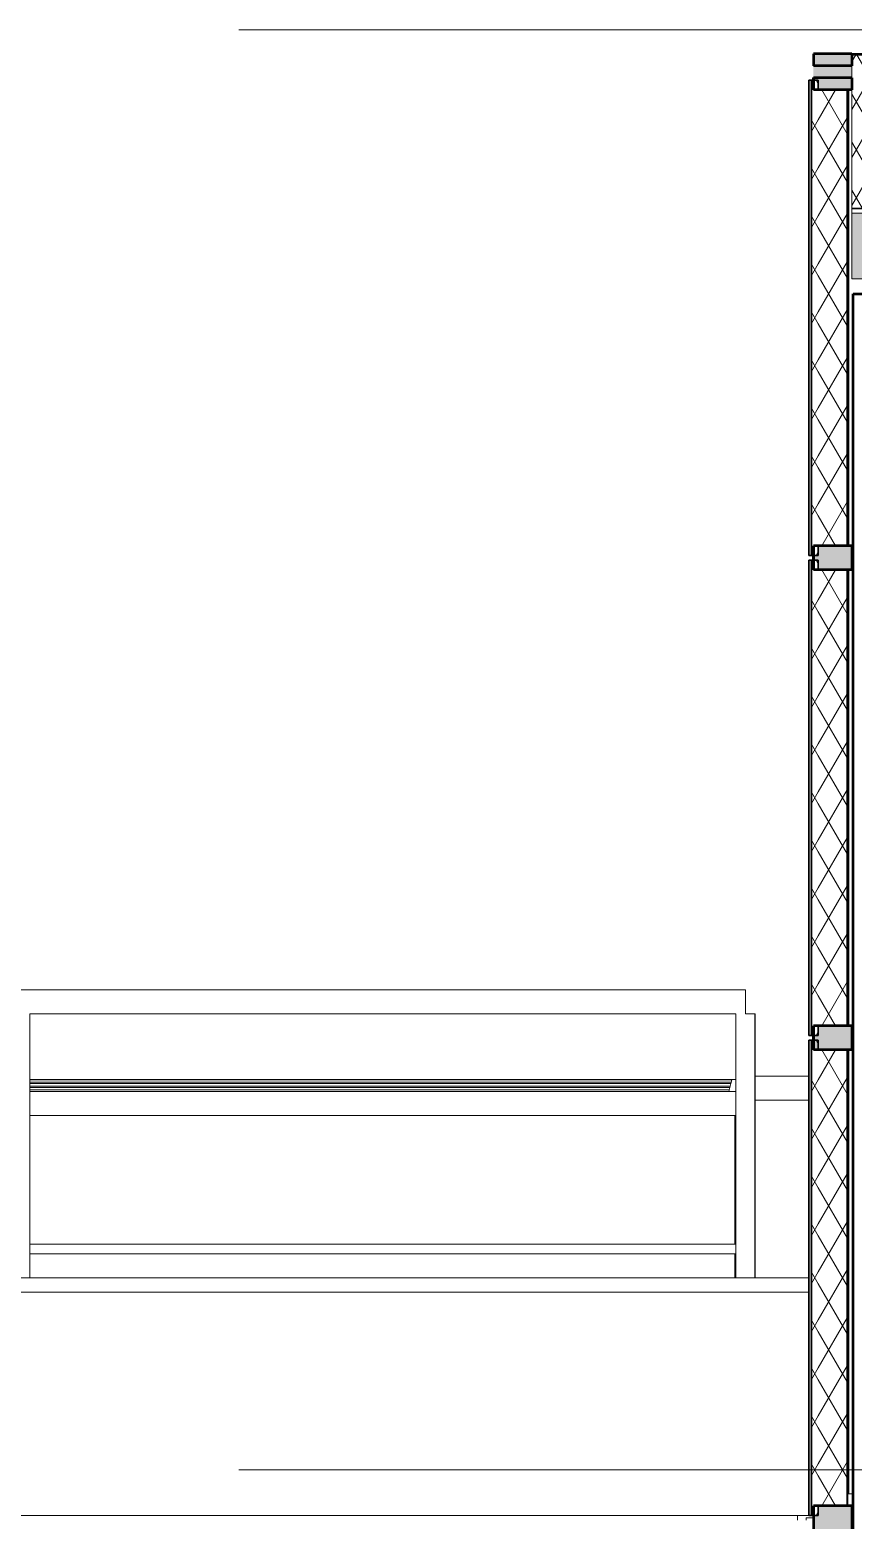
# Model space of a CAD drawing. Header units: millimetres. Extents: x -46169 to 174149, y -86316 to 18123.
# Drawn here: x 124747 to 126462, y -68363 to -65258 of the extents above; entities that cross this region are included whole.
import ezdxf

# ---------------------------------------------------------------- set-up
doc = ezdxf.new("R2010")
doc.units = ezdxf.units.MM
doc.header["$MEASUREMENT"] = 0
for name, pattern in [('Dashed', [2822.222233, 1411.111116, -1411.111116]), ('Hidden Line', [55, 45, -10]), ('Wipeout_Contour', [1000, 0, -1000])]:
    doc.linetypes.add(name, pattern=pattern)
for name, color, linetype in [('A04_A04_1_A-20-M_Roof', 7, 'Continuous'), ('A04_A04_1_A-35-M_FFE_Sanitary', 7, 'Continuous'), ('A04_A04_1_New_A-15-M_Column', 7, 'Continuous'), ('A04_A04_1_New_A-20-M_Roof', 7, 'Continuous'), ('A04_A04_1_New_A-25-M_Curtain_Wall', 7, 'Continuous'), ('A04_A04_1_New_A-25-M_Wall_Ext', 7, 'Continuous')]:
    doc.layers.add(name, color=color, linetype=linetype)
for name, color, linetype, lineweight, true_color in [('A04_A04_1_A-20-M_Roof_Pen_No__147', 7, 'Continuous', 0, 0x606060), ('A04_A04_1_A-20-M_Roof_Pen_No__149', 7, 'Continuous', 0, 0x2a2a2a), ('A04_A04_1_A-20-M_Roof_Pen_No__162', 7, 'Continuous', 0, 0xe47200), ('A04_A04_1_A-20-M_Roof_Pen_No__81', 7, 'Continuous', 20, 0x6a6a6a), ('A04_A04_1_A-35-M_FFE_Sanitary_Pen_No__105', 7, 'Continuous', 15, 0xa6a6a6), ('A04_A04_1_New_A-15-M_Column_Pen_No__28', 7, 'Continuous', 50, 0x2a2a2a), ('A04_A04_1_New_A-20-M_Roof_Pen_No__63', 7, 'Continuous', 20, 0x606060), ('A04_A04_1_New_A-25-M_Curtain_Wall_Pen_No__144', 7, 'Continuous', 0, 0xc8c8c8), ('A04_A04_1_New_A-25-M_Curtain_Wall_Pen_No__27', 7, 'Continuous', 50, 0x2a2a2a), ('A04_A04_1_New_A-25-M_Curtain_Wall_Pen_No__43', 7, 'Continuous', 30, 0x444444), ('A04_A04_1_New_A-25-M_Wall_Ext_Pen_No__64', 7, 'Continuous', 20, 0x606060)]:
    doc.layers.add(name, color=color, linetype=linetype, lineweight=lineweight, true_color=true_color)
for name, color, linetype, lineweight in [('A04_A04_1_A-20-M_Roof_Pen_No__193', 7, 'Continuous', 18), ('A04_A04_1_A-20-M_Roof_Pen_No__195', 7, 'Continuous', 35), ('A04_A04_1_A-20-M_Roof_Pen_No__4', 7, 'Continuous', 20), ('A04_A04_1_A-20-M_Roof_Pen_No__85', 8, 'Continuous', 20), ('A04_A04_1_New_A-25-M_Curtain_Wall_Pen_No__87', 8, 'Continuous', 20)]:
    doc.layers.add(name, color=color, linetype=linetype, lineweight=lineweight)
pattern_1 = [(60, (126439.63, -84457.917), (-43.30127, 25), []), (120, (126439.63, -84457.917), (43.30127, 25), [])]

# ---------------------------------------------------------------- blocks, each defined once
blk = doc.blocks.new('*X22', base_point=(139020.8, -92453.4))
at = {"layer": 'A04_A04_1_A-20-M_Roof_Pen_No__162', "linetype": 'Continuous'}
blk.add_hatch(color=256, dxfattribs=at).paths.add_polyline_path([(126459.2, -65309.9), (126590.6, -65309.9), (126590.6, -65307.9), (126459.2, -65307.9)])

msp = doc.modelspace()

# ---------------------------------------------------------------- linework, layer by layer
at = {"layer": 'A04_A04_1_A-35-M_FFE_Sanitary_Pen_No__105', "linetype": 'Dashed'}
msp.add_line((105427.1, -65257.9), (131120.2, -65257.9), dxfattribs=at)
at = {"layer": 'A04_A04_1_New_A-25-M_Curtain_Wall_Pen_No__27', "linetype": 'Continuous'}
msp.add_line((126379.2, -65307.9), (126379.2, -65332.9), dxfattribs=at)

# ---------------------------------------------------------------- wipeouts: each hides what was drawn before it
at = {"color": 254, "linetype": 'Wipeout_Contour', "lineweight": 0, "ltscale": 577624.909768}
msp.add_wipeout([(131120.2, -65307.9), (126459.2, -65307.9), (126459.2, -65309.9), (131120.2, -65309.9)], dxfattribs=at).dxf.layer = 'A04_A04_1_A-20-M_Roof'
at = {"color": 254, "linetype": 'Wipeout_Contour', "lineweight": 0, "ltscale": 1152049.714251006}
msp.add_wipeout([(126461.8, -72307.9), (126489.9, -72307.9), (126489.9, -68707.9), (126589.9, -68707.9), (126589.9, -68257.9), (126489.9, -68257.9), (126489.9, -65807.9), (126461.8, -65807.9)], dxfattribs=at).dxf.layer = 'A04_A04_1_New_A-15-M_Column'
at = {"color": 254, "linetype": 'Wipeout_Contour', "lineweight": 0, "ltscale": 560496.241386}
msp.add_wipeout([(118260.2, -68352.9), (118260.2, -68362.9), (126346, -68362.9), (126346, -68352.9)], dxfattribs=at).dxf.layer = 'A04_A04_1_New_A-25-M_Curtain_Wall'
at = {"color": 254, "linetype": 'Wipeout_Contour', "lineweight": 0, "ltscale": 569532.239158}
msp.add_wipeout([(124727.3, -67307.9), (126237.3, -67307.9), (126237.3, -67257.9), (124727.3, -67257.9)], dxfattribs=at).dxf.layer = 'A04_A04_1_New_A-25-M_Wall_Ext'

# ---------------------------------------------------------------- next in the draw order: linework, layer by layer
at = {"layer": 'A04_A04_1_New_A-25-M_Wall_Ext_Pen_No__64', "linetype": 'Continuous'}
for p, q in [((124727.3, -67257.9), (126237.3, -67257.9)), ((126237.3, -67257.9), (126237.5, -67257.9))]:
    msp.add_line(p, q, dxfattribs=at)

# ---------------------------------------------------------------- next in the draw order: block references
at = {"layer": 'A04_A04_1_A-35-M_FFE_Sanitary'}
msp.add_blockref('*X22', (139020.8, -92453.4), dxfattribs=at)

# ---------------------------------------------------------------- next in the draw order: wipeouts: each hides what was drawn before it
at = {"color": 254, "linetype": 'Wipeout_Contour', "lineweight": 0, "ltscale": 571252.398801}
msp.add_wipeout([(126459.2, -66382.9), (126461.4, -66382.9), (126461.4, -66332.9), (126459.2, -66332.9)], dxfattribs=at).dxf.layer = 'A04_A04_1_New_A-25-M_Curtain_Wall'
at = {"color": 254, "linetype": 'Wipeout_Contour', "lineweight": 0, "ltscale": 575013.494339}
msp.add_wipeout([(126459.2, -68382.9), (126461.5, -68382.9), (126461.5, -68332.9), (126459.2, -68332.9)], dxfattribs=at).dxf.layer = 'A04_A04_1_New_A-25-M_Curtain_Wall'
at = {"color": 254, "linetype": 'Wipeout_Contour', "lineweight": 0, "ltscale": 862006.272174}
msp.add_wipeout([(126379.2, -68352.9), (126346, -68352.9), (126346, -68362.9), (126363.8, -68362.9), (126363.8, -68357.9), (126379.2, -68357.9)], dxfattribs=at).dxf.layer = 'A04_A04_1_New_A-25-M_Curtain_Wall'
at = {"color": 254, "linetype": 'Wipeout_Contour', "lineweight": 0, "ltscale": 572759.965043}
msp.add_wipeout([(126217.3, -67307.9), (126217.3, -67857.9), (126257.3, -67857.9), (126257.3, -67307.9)], dxfattribs=at).dxf.layer = 'A04_A04_1_New_A-25-M_Wall_Ext'

# ---------------------------------------------------------------- next in the draw order: hatches: boundary and pattern name
at = {"layer": 'A04_A04_1_New_A-25-M_Curtain_Wall', "linetype": 'Continuous', "lineweight": 0, "true_color": 0x000000}
msp.add_hatch(color=178, dxfattribs=at).paths.add_polyline_path([(126375.2, -68352.9), (126375.2, -67362.9), (126369.2, -67362.9), (126369.2, -68352.9)])
at = {"layer": 'A04_A04_1_New_A-25-M_Curtain_Wall_Pen_No__144', "linetype": 'Continuous'}
for points in [[(126459.2, -66332.9), (126379.2, -66332.9), (126379.2, -66382.9), (126459.2, -66382.9)], [(126459.2, -68332.9), (126379.2, -68332.9), (126379.2, -68382.9), (126459.2, -68382.9)]]:
    msp.add_hatch(color=256, dxfattribs=at).paths.add_polyline_path(points)

# ---------------------------------------------------------------- next in the draw order: linework, layer by layer
at = {"layer": 'A04_A04_1_New_A-25-M_Wall_Ext_Pen_No__64', "linetype": 'Continuous'}
for p, q in [((126237.3, -67307.9), (126237.3, -67257.9)), ((126237.5, -67307.9), (126237.5, -67257.9)), ((124747.3, -67307.9), (126217.3, -67307.9))]:
    msp.add_line(p, q, dxfattribs=at)

# ---------------------------------------------------------------- next in the draw order: wipeouts: each hides what was drawn before it
at = {"color": 254, "linetype": 'Wipeout_Contour', "lineweight": 0, "ltscale": 577916.792313}
msp.add_wipeout([(131120.2, -65309.9), (126459.2, -65309.9), (126459.2, -65629.9), (131120.2, -65629.9)], dxfattribs=at).dxf.layer = 'A04_A04_1_A-20-M_Roof'
at = {"color": 254, "linetype": 'Wipeout_Contour', "lineweight": 0, "ltscale": 426732.648108}
msp.add_wipeout([(124747.5, -67445.1), (126217.3, -67445.1), (124747.5, -67444.9)], dxfattribs=at).dxf.layer = 'A04_A04_1_New_A-20-M_Roof'
at = {"color": 254, "linetype": 'Wipeout_Contour', "lineweight": 0, "ltscale": 429493.415991}
msp.add_wipeout([(126257.3, -67307.9), (126257.3, -67857.9), (126257.5, -67307.9)], dxfattribs=at).dxf.layer = 'A04_A04_1_New_A-25-M_Wall_Ext'
at = {"color": 254, "linetype": 'Wipeout_Contour', "lineweight": 0, "ltscale": 570490.998361}
msp.add_wipeout([(124747.5, -67787.9), (124747.5, -67789.3), (126217.3, -67789.3), (126217.3, -67787.9)], dxfattribs=at).dxf.layer = 'A04_A04_1_New_A-25-M_Wall_Ext'

# ---------------------------------------------------------------- next in the draw order: hatches: boundary and pattern name
at = {"layer": 'A04_A04_1_A-20-M_Roof_Pen_No__85', "linetype": 'Continuous'}
h = msp.add_hatch(dxfattribs=at)
h.set_pattern_fill('Batt_Insulation_0001', color=256, style=0, pattern_type=2)
h.set_pattern_definition(pattern_1)
h.paths.add_polyline_path([(131120.2, -65309.9), (126459.2, -65309.9), (126459.2, -65629.9), (131120.2, -65629.9)])
at = {"layer": 'A04_A04_1_New_A-25-M_Curtain_Wall_Pen_No__144', "linetype": 'Continuous'}
msp.add_hatch(color=256, dxfattribs=at).paths.add_polyline_path([(126459.2, -65332.9), (126379.2, -65332.9), (126379.2, -65382.9), (126459.2, -65382.9)])

# ---------------------------------------------------------------- next in the draw order: linework, layer by layer
at = {"layer": 'A04_A04_1_A-20-M_Roof_Pen_No__193', "linetype": 'Continuous'}
msp.add_line((126459.2, -65332.9), (126459.2, -65357.9), dxfattribs=at)
at = {"layer": 'A04_A04_1_A-20-M_Roof_Pen_No__195', "linetype": 'Hidden Line'}
for p, q in [((131120.2, -65307.9), (126459.2, -65307.9)), ((131120.2, -65309.9), (126459.2, -65309.9))]:
    msp.add_line(p, q, dxfattribs=at)
at = {"layer": 'A04_A04_1_New_A-25-M_Curtain_Wall_Pen_No__27', "linetype": 'Continuous'}
for p, q in [((126459.2, -65307.9), (126379.2, -65307.9)), ((126459.2, -65332.9), (126379.2, -65332.9))]:
    msp.add_line(p, q, dxfattribs=at)
at = {"layer": 'A04_A04_1_New_A-25-M_Curtain_Wall_Pen_No__27', "linetype": 'Continuous', "flags": 128}
msp.add_lwpolyline([(126459.2, -65307.9), (126459.2, -65309.9), (126459.2, -65332.9)], dxfattribs=at)
at = {"layer": 'A04_A04_1_New_A-25-M_Wall_Ext_Pen_No__64', "linetype": 'Continuous'}
for p, q in [((126237.3, -67307.9), (126257.3, -67307.9)), ((126257.3, -67307.9), (126257.5, -67307.9))]:
    msp.add_line(p, q, dxfattribs=at)

# ---------------------------------------------------------------- next in the draw order: wipeouts: each hides what was drawn before it
at = {"color": 254, "linetype": 'Wipeout_Contour', "lineweight": 0, "ltscale": 573792.308984}
msp.add_wipeout([(126389.2, -68352.9), (126389.2, -67362.9), (126375.2, -67362.9), (126375.2, -68352.9)], dxfattribs=at).dxf.layer = 'A04_A04_1_New_A-25-M_Curtain_Wall'
at = {"color": 254, "linetype": 'Wipeout_Contour', "lineweight": 0, "ltscale": 717753.096667}
msp.add_wipeout([(126449.2, -67382.9), (126449.2, -68332.9), (126451.2, -68332.9), (126451.2, -68307.9), (126451.2, -67382.9)], dxfattribs=at).dxf.layer = 'A04_A04_1_New_A-25-M_Curtain_Wall'
at = {"color": 254, "linetype": 'Wipeout_Contour', "lineweight": 0, "ltscale": 570495.751602}
msp.add_wipeout([(124747.5, -67789.3), (124747.5, -67792.9), (126217.3, -67792.9), (126217.3, -67789.3)], dxfattribs=at).dxf.layer = 'A04_A04_1_New_A-25-M_Wall_Ext'

# ---------------------------------------------------------------- next in the draw order: hatches: boundary and pattern name
at = {"layer": 'A04_A04_1_New_A-25-M_Curtain_Wall', "linetype": 'Continuous', "lineweight": 0, "true_color": 0x000000}
msp.add_hatch(color=178, dxfattribs=at).paths.add_polyline_path([(126375.2, -67352.9), (126375.2, -66362.9), (126369.2, -66362.9), (126369.2, -67352.9)])
h = msp.add_hatch(dxfattribs=at)
h.set_pattern_fill('Batt_Insulation_0001', color=178, style=0, pattern_type=2)
h.set_pattern_definition(pattern_1)
h.paths.add_polyline_path([(126389.2, -68352.9), (126389.2, -67362.9), (126375.2, -67362.9), (126375.2, -68352.9)])

# ---------------------------------------------------------------- next in the draw order: wipeouts: each hides what was drawn before it
at = {"color": 254, "linetype": 'Wipeout_Contour', "lineweight": 0, "ltscale": 578215.946702}
msp.add_wipeout([(131120.2, -65629.9), (126459.2, -65629.9), (126459.2, -65639.9), (131120.2, -65639.9)], dxfattribs=at).dxf.layer = 'A04_A04_1_A-20-M_Roof'
at = {"color": 254, "linetype": 'Wipeout_Contour', "lineweight": 0, "ltscale": 570503.984668}
msp.add_wipeout([(126217.3, -67792.9), (124747.5, -67792.9), (124747.5, -67797.9), (126217.3, -67797.9)], dxfattribs=at).dxf.layer = 'A04_A04_1_New_A-25-M_Wall_Ext'

# ---------------------------------------------------------------- next in the draw order: hatches: boundary and pattern name
at = {"layer": 'A04_A04_1_A-20-M_Roof_Pen_No__81', "linetype": 'Continuous', "lineweight": 0, "true_color": 0x353535}
msp.add_hatch(color=250, dxfattribs=at).paths.add_polyline_path([(131120.2, -65639.9), (126459.2, -65639.9), (126459.2, -65776.9), (131120.2, -65776.9)])
at = {"layer": 'A04_A04_1_A-20-M_Roof_Pen_No__85', "linetype": 'Continuous'}
h = msp.add_hatch(dxfattribs=at)
h.set_pattern_fill('Batt_Insulation_0001', color=256, style=0, pattern_type=2)
h.set_pattern_definition(pattern_1)
h.paths.add_polyline_path([(131120.2, -65629.9), (126459.2, -65629.9), (126459.2, -65639.9), (131120.2, -65639.9)])

# ---------------------------------------------------------------- next in the draw order: wipeouts: each hides what was drawn before it
at = {"color": 254, "linetype": 'Wipeout_Contour', "lineweight": 0, "ltscale": 573922.499697}
msp.add_wipeout([(126389.2, -68332.9), (126449.2, -68332.9), (126449.2, -67382.9), (126389.2, -67382.9)], dxfattribs=at).dxf.layer = 'A04_A04_1_New_A-25-M_Curtain_Wall'
at = {"color": 254, "linetype": 'Wipeout_Contour', "lineweight": 0, "ltscale": 832066.057935}
msp.add_wipeout([(118180.2, -67857.9), (118180.2, -67907.9), (118185.2, -67907.9), (118185.2, -67887.9), (126369.2, -67887.9), (126369.2, -67857.9)], dxfattribs=at).dxf.layer = 'A04_A04_1_New_A-25-M_Curtain_Wall'
at = {"color": 254, "linetype": 'Wipeout_Contour', "lineweight": 0, "ltscale": 574705.501025}
msp.add_wipeout([(126379.2, -68357.9), (126363.8, -68357.9), (126363.8, -68362.9), (126379.2, -68362.9)], dxfattribs=at).dxf.layer = 'A04_A04_1_New_A-25-M_Curtain_Wall'
at = {"color": 254, "linetype": 'Wipeout_Contour', "lineweight": 0, "ltscale": 570513.491876}
msp.add_wipeout([(124747.5, -67802.9), (126217.3, -67802.9), (126217.3, -67797.9), (124747.5, -67797.9)], dxfattribs=at).dxf.layer = 'A04_A04_1_New_A-25-M_Wall_Ext'

# ---------------------------------------------------------------- next in the draw order: hatches: boundary and pattern name
at = {"layer": 'A04_A04_1_New_A-25-M_Curtain_Wall', "linetype": 'Continuous', "lineweight": 0, "true_color": 0x000000}
h = msp.add_hatch(dxfattribs=at)
h.set_pattern_fill('Batt_Insulation_0001', color=178, style=0, pattern_type=2)
h.set_pattern_definition(pattern_1)
h.paths.add_polyline_path([(126389.2, -68332.9), (126449.2, -68332.9), (126449.2, -67382.9), (126389.2, -67382.9)])

# ---------------------------------------------------------------- next in the draw order: linework, layer by layer
at = {"layer": 'A04_A04_1_New_A-25-M_Curtain_Wall_Pen_No__27', "linetype": 'Continuous'}
msp.add_line((126389.2, -67382.9), (126379.2, -67382.9), dxfattribs=at)
at = {"layer": 'A04_A04_1_New_A-25-M_Curtain_Wall_Pen_No__43', "linetype": 'Continuous'}
msp.add_line((126389.2, -68332.9), (126389.2, -68352.9), dxfattribs=at)

# ---------------------------------------------------------------- next in the draw order: wipeouts: each hides what was drawn before it
at = {"color": 254, "linetype": 'Wipeout_Contour', "lineweight": 0, "ltscale": 573197.362785}
msp.add_wipeout([(126369.2, -67487.8), (126257.5, -67487.8), (126257.5, -67857.9), (126369.2, -67857.9)], dxfattribs=at).dxf.layer = 'A04_A04_1_New_A-20-M_Roof'
at = {"color": 254, "linetype": 'Wipeout_Contour', "lineweight": 0, "ltscale": 570292.8595}
msp.add_wipeout([(126451.4, -65382.9), (126449.2, -65382.9), (126449.2, -66332.9), (126451.4, -66332.9)], dxfattribs=at).dxf.layer = 'A04_A04_1_New_A-25-M_Curtain_Wall'
at = {"color": 254, "linetype": 'Wipeout_Contour', "lineweight": 0, "ltscale": 559944.480364}
msp.add_wipeout([(118185.2, -67887.9), (118185.2, -68352.9), (126369.2, -68352.9), (126369.2, -67887.9)], dxfattribs=at).dxf.layer = 'A04_A04_1_New_A-25-M_Curtain_Wall'
at = {"color": 254, "linetype": 'Wipeout_Contour', "lineweight": 0, "ltscale": 570521.725771}
msp.add_wipeout([(124747.5, -67806.6), (126217.3, -67806.6), (126217.3, -67802.9), (124747.5, -67802.9)], dxfattribs=at).dxf.layer = 'A04_A04_1_New_A-25-M_Wall_Ext'

# ---------------------------------------------------------------- next in the draw order: linework, layer by layer
at = {"layer": 'A04_A04_1_New_A-25-M_Curtain_Wall_Pen_No__27', "linetype": 'Continuous'}
for p, q in [((126379.2, -68332.9), (126379.2, -68382.9)), ((126389.2, -68332.9), (126379.2, -68332.9))]:
    msp.add_line(p, q, dxfattribs=at)
at = {"layer": 'A04_A04_1_New_A-25-M_Curtain_Wall_Pen_No__43', "linetype": 'Continuous', "flags": 128}
msp.add_lwpolyline([(126389.2, -68352.9), (126375.2, -68352.9), (126369.2, -68352.9)], dxfattribs=at)
at = {"layer": 'A04_A04_1_New_A-25-M_Curtain_Wall_Pen_No__87', "linetype": 'Continuous'}
for p, q in [((126369.2, -67887.9), (118185.2, -67887.9)), ((118185.2, -68352.9), (126369.2, -68352.9)), ((126346, -68352.9), (126346, -68362.9)), ((126363.8, -68357.9), (126379.2, -68357.9)), ((126363.8, -68362.9), (126363.8, -68357.9))]:
    msp.add_line(p, q, dxfattribs=at)

# ---------------------------------------------------------------- next in the draw order: wipeouts: each hides what was drawn before it
at = {"color": 254, "linetype": 'Wipeout_Contour', "lineweight": 0, "ltscale": 572823.905601}
msp.add_wipeout([(126257.5, -67487.6), (126369.2, -67487.6), (126369.2, -67462.6), (126257.5, -67462.6)], dxfattribs=at).dxf.layer = 'A04_A04_1_New_A-20-M_Roof'
at = {"color": 254, "linetype": 'Wipeout_Contour', "lineweight": 0, "ltscale": 570231.496476}
msp.add_wipeout([(124747.5, -67787.9), (126215.2, -67787.9), (126215.2, -67519.8), (124747.5, -67519.8)], dxfattribs=at).dxf.layer = 'A04_A04_1_New_A-20-M_Roof'
at = {"color": 254, "linetype": 'Wipeout_Contour', "lineweight": 0, "ltscale": 573121.938536}
msp.add_wipeout([(126461.4, -67332.9), (126459.2, -67332.9), (126459.2, -67382.9), (126461.4, -67382.9)], dxfattribs=at).dxf.layer = 'A04_A04_1_New_A-25-M_Curtain_Wall'
at = {"color": 254, "linetype": 'Wipeout_Contour', "lineweight": 0, "ltscale": 570526.479755}
msp.add_wipeout([(124747.5, -67807.9), (126217.3, -67807.9), (126217.3, -67806.6), (124747.5, -67806.6)], dxfattribs=at).dxf.layer = 'A04_A04_1_New_A-25-M_Wall_Ext'

# ---------------------------------------------------------------- next in the draw order: hatches: boundary and pattern name
at = {"layer": 'A04_A04_1_New_A-25-M_Curtain_Wall_Pen_No__144', "linetype": 'Continuous'}
msp.add_hatch(color=256, dxfattribs=at).paths.add_polyline_path([(126459.2, -67332.9), (126379.2, -67332.9), (126379.2, -67382.9), (126459.2, -67382.9)])

# ---------------------------------------------------------------- next in the draw order: wipeouts: each hides what was drawn before it
at = {"color": 254, "linetype": 'Wipeout_Contour', "lineweight": 0, "ltscale": 572776.798591}
msp.add_wipeout([(126257.5, -67462.6), (126369.2, -67462.6), (126369.2, -67437.6), (126257.5, -67437.6)], dxfattribs=at).dxf.layer = 'A04_A04_1_New_A-20-M_Roof'
at = {"color": 254, "linetype": 'Wipeout_Contour', "lineweight": 0, "ltscale": 429587.142373}
msp.add_wipeout([(126257.5, -67487.8), (126369.2, -67487.8), (126257.5, -67487.6)], dxfattribs=at).dxf.layer = 'A04_A04_1_New_A-20-M_Roof'
at = {"color": 254, "linetype": 'Wipeout_Contour', "lineweight": 0, "ltscale": 572819.064113}
msp.add_wipeout([(126217.3, -67519.8), (126215.2, -67519.8), (126215.2, -67787.9), (126217.3, -67787.9)], dxfattribs=at).dxf.layer = 'A04_A04_1_New_A-20-M_Roof'
at = {"color": 254, "linetype": 'Wipeout_Contour', "lineweight": 0, "ltscale": 570571.611456}
msp.add_wipeout([(126215.2, -67807.9), (124747.5, -67807.9), (124747.5, -67857.9), (126215.2, -67857.9)], dxfattribs=at).dxf.layer = 'A04_A04_1_New_A-20-M_Roof'

# ---------------------------------------------------------------- next in the draw order: linework, layer by layer
at = {"layer": 'A04_A04_1_New_A-20-M_Roof_Pen_No__63', "linetype": 'Continuous'}
for p, q in [((126257.5, -67437.6), (126369.2, -67437.6)), ((126257.5, -67487.6), (126369.2, -67487.6)), ((126257.5, -67487.8), (126369.2, -67487.8))]:
    msp.add_line(p, q, dxfattribs=at)
at = {"layer": 'A04_A04_1_New_A-25-M_Wall_Ext_Pen_No__64', "linetype": 'Continuous'}
for p, q in [((126257.3, -67857.9), (126257.3, -67307.9)), ((126257.5, -67857.9), (126257.5, -67307.9)), ((124747.5, -67787.9), (126217.3, -67787.9))]:
    msp.add_line(p, q, dxfattribs=at)

# ---------------------------------------------------------------- next in the draw order: wipeouts: each hides what was drawn before it
at = {"color": 254, "linetype": 'Wipeout_Contour', "lineweight": 0, "ltscale": 569957.005594}
msp.add_wipeout([(126217.3, -67494.8), (124747.5, -67494.8), (124747.5, -67519.8), (126217.3, -67519.8)], dxfattribs=at).dxf.layer = 'A04_A04_1_New_A-20-M_Roof'
at = {"color": 254, "linetype": 'Wipeout_Contour', "lineweight": 0, "ltscale": 573157.640216}
msp.add_wipeout([(126217.3, -67807.9), (126215.2, -67807.9), (126215.2, -67857.9), (126217.3, -67857.9)], dxfattribs=at).dxf.layer = 'A04_A04_1_New_A-20-M_Roof'
at = {"color": 254, "linetype": 'Wipeout_Contour', "lineweight": 0, "ltscale": 571910.990038}
msp.add_wipeout([(126389.2, -67352.9), (126389.2, -66362.9), (126375.2, -66362.9), (126375.2, -67352.9)], dxfattribs=at).dxf.layer = 'A04_A04_1_New_A-25-M_Curtain_Wall'
at = {"color": 254, "linetype": 'Wipeout_Contour', "lineweight": 0, "ltscale": 572151.536351}
msp.add_wipeout([(126449.2, -67332.9), (126451.4, -67332.9), (126451.4, -66382.9), (126449.2, -66382.9)], dxfattribs=at).dxf.layer = 'A04_A04_1_New_A-25-M_Curtain_Wall'
at = {"color": 254, "linetype": 'Wipeout_Contour', "lineweight": 0, "ltscale": 574012.776883}
msp.add_wipeout([(126451.2, -68307.9), (126451.9, -68307.9), (126451.9, -67382.9), (126451.2, -67382.9)], dxfattribs=at).dxf.layer = 'A04_A04_1_New_A-25-M_Curtain_Wall'

# ---------------------------------------------------------------- next in the draw order: hatches: boundary and pattern name
at = {"layer": 'A04_A04_1_New_A-25-M_Curtain_Wall', "linetype": 'Continuous', "lineweight": 0, "true_color": 0x000000}
msp.add_hatch(color=178, dxfattribs=at).paths.add_polyline_path([(126375.2, -66352.9), (126375.2, -65362.9), (126369.2, -65362.9), (126369.2, -66352.9)])
h = msp.add_hatch(dxfattribs=at)
h.set_pattern_fill('Batt_Insulation_0001', color=178, style=0, pattern_type=2)
h.set_pattern_definition(pattern_1)
h.paths.add_polyline_path([(126389.2, -67352.9), (126389.2, -66362.9), (126375.2, -66362.9), (126375.2, -67352.9)])

# ---------------------------------------------------------------- next in the draw order: linework, layer by layer
at = {"layer": 'A04_A04_1_New_A-20-M_Roof_Pen_No__63', "linetype": 'Continuous'}
for p, q in [((124747.5, -67519.8), (126217.3, -67519.8)), ((126215.2, -67787.9), (126215.2, -67519.8)), ((126215.2, -67857.9), (126215.2, -67807.9))]:
    msp.add_line(p, q, dxfattribs=at)
at = {"layer": 'A04_A04_1_New_A-25-M_Curtain_Wall_Pen_No__87', "linetype": 'Continuous'}
msp.add_line((126369.2, -67857.9), (118180.2, -67857.9), dxfattribs=at)
at = {"layer": 'A04_A04_1_New_A-25-M_Wall_Ext_Pen_No__64', "linetype": 'Continuous'}
msp.add_line((124747.5, -67807.9), (126217.3, -67807.9), dxfattribs=at)

# ---------------------------------------------------------------- next in the draw order: wipeouts: each hides what was drawn before it
at = {"color": 254, "linetype": 'Wipeout_Contour', "lineweight": 0, "ltscale": 569909.638121}
msp.add_wipeout([(124747.5, -67494.8), (126217.3, -67494.8), (126217.3, -67469.8), (124747.5, -67469.8)], dxfattribs=at).dxf.layer = 'A04_A04_1_New_A-20-M_Roof'
at = {"color": 254, "linetype": 'Wipeout_Contour', "lineweight": 0, "ltscale": 574957.885561}
msp.add_wipeout([(126461.2, -68307.9), (126461.2, -68332.9), (126461.5, -68357.9), (126461.8, -68307.9)], dxfattribs=at).dxf.layer = 'A04_A04_1_New_A-25-M_Curtain_Wall'

# ---------------------------------------------------------------- next in the draw order: wipeouts: each hides what was drawn before it
at = {"color": 254, "linetype": 'Wipeout_Contour', "lineweight": 0, "ltscale": 712999.235359}
msp.add_wipeout([(124747.5, -67469.8), (126217.3, -67469.8), (126217.3, -67461.8), (126215.2, -67469.6), (124747.5, -67469.6)], dxfattribs=at).dxf.layer = 'A04_A04_1_New_A-20-M_Roof'
at = {"color": 254, "linetype": 'Wipeout_Contour', "lineweight": 0, "ltscale": 431266.755915}
msp.add_wipeout([(126461.5, -68357.9), (126461.5, -68364.6), (126461.8, -68357.9)], dxfattribs=at).dxf.layer = 'A04_A04_1_New_A-20-M_Roof'
at = {"color": 254, "linetype": 'Wipeout_Contour', "lineweight": 0, "ltscale": 570051.530272}
msp.add_wipeout([(126389.2, -66352.9), (126389.2, -65362.9), (126375.2, -65362.9), (126375.2, -66352.9)], dxfattribs=at).dxf.layer = 'A04_A04_1_New_A-25-M_Curtain_Wall'
at = {"color": 254, "linetype": 'Wipeout_Contour', "lineweight": 0, "ltscale": 572041.607466}
msp.add_wipeout([(126389.2, -67332.9), (126449.2, -67332.9), (126449.2, -66382.9), (126389.2, -66382.9)], dxfattribs=at).dxf.layer = 'A04_A04_1_New_A-25-M_Curtain_Wall'
at = {"color": 254, "linetype": 'Wipeout_Contour', "lineweight": 0, "ltscale": 572836.899306}
msp.add_wipeout([(126377.2, -67357.9), (126377.2, -67362.9), (126379.2, -67362.9), (126379.2, -67357.9)], dxfattribs=at).dxf.layer = 'A04_A04_1_New_A-25-M_Curtain_Wall'
at = {"color": 254, "linetype": 'Wipeout_Contour', "lineweight": 0, "ltscale": 718668.813048}
msp.add_wipeout([(126451.2, -68332.9), (126460.3, -68332.9), (126461.2, -68332.9), (126461.2, -68307.9), (126451.2, -68307.9)], dxfattribs=at).dxf.layer = 'A04_A04_1_New_A-25-M_Curtain_Wall'

# ---------------------------------------------------------------- next in the draw order: hatches: boundary and pattern name
at = {"layer": 'A04_A04_1_New_A-25-M_Curtain_Wall', "linetype": 'Continuous', "lineweight": 0, "true_color": 0x000000}
h = msp.add_hatch(dxfattribs=at)
h.set_pattern_fill('Batt_Insulation_0001', color=178, style=0, pattern_type=2)
h.set_pattern_definition(pattern_1)
h.paths.add_polyline_path([(126389.2, -66352.9), (126389.2, -65362.9), (126375.2, -65362.9), (126375.2, -66352.9)])
h = msp.add_hatch(dxfattribs=at)
h.set_pattern_fill('Batt_Insulation_0001', color=178, style=0, pattern_type=2)
h.set_pattern_definition(pattern_1)
h.paths.add_polyline_path([(126389.2, -67332.9), (126449.2, -67332.9), (126449.2, -66382.9), (126389.2, -66382.9)])

# ---------------------------------------------------------------- next in the draw order: linework, layer by layer
at = {"layer": 'A04_A04_1_New_A-25-M_Curtain_Wall_Pen_No__27', "linetype": 'Continuous'}
for p, q in [((126389.2, -66382.9), (126379.2, -66382.9)), ((126389.2, -67332.9), (126379.2, -67332.9)), ((126449.2, -68332.9), (126389.2, -68332.9)), ((126459.2, -68332.9), (126449.2, -68332.9)), ((126459.2, -68332.9), (126459.2, -68382.9))]:
    msp.add_line(p, q, dxfattribs=at)
at = {"layer": 'A04_A04_1_New_A-25-M_Curtain_Wall_Pen_No__87', "linetype": 'Continuous'}
for p, q in [((126461.5, -68332.9), (126459.2, -68332.9)), ((126461.5, -68382.9), (126461.5, -68332.9)), ((126461.8, -68357.9), (126461.2, -68357.9))]:
    msp.add_line(p, q, dxfattribs=at)

# ---------------------------------------------------------------- next in the draw order: wipeouts: each hides what was drawn before it
at = {"color": 254, "linetype": 'Wipeout_Contour', "lineweight": 0, "ltscale": 569852.07413}
msp.add_wipeout([(126204.9, -67461.6), (124747.5, -67461.6), (124747.5, -67466.6), (126203.5, -67466.6)], dxfattribs=at).dxf.layer = 'A04_A04_1_New_A-20-M_Roof'
at = {"color": 254, "linetype": 'Wipeout_Contour', "lineweight": 0, "ltscale": 572827.492331}
msp.add_wipeout([(126377.2, -67352.9), (126377.2, -67357.9), (126379.2, -67357.9), (126379.2, -67352.9)], dxfattribs=at).dxf.layer = 'A04_A04_1_New_A-25-M_Curtain_Wall'
at = {"color": 254, "linetype": 'Wipeout_Contour', "lineweight": 0, "ltscale": 574014.982743}
msp.add_wipeout([(126451.9, -68307.9), (126452.5, -68307.9), (126452.5, -67382.9), (126451.9, -67382.9)], dxfattribs=at).dxf.layer = 'A04_A04_1_New_A-25-M_Curtain_Wall'

# ---------------------------------------------------------------- next in the draw order: linework, layer by layer
at = {"layer": 'A04_A04_1_New_A-25-M_Curtain_Wall_Pen_No__27', "linetype": 'Continuous'}
msp.add_line((126379.2, -67332.9), (126379.2, -67382.9), dxfattribs=at)
at = {"layer": 'A04_A04_1_New_A-25-M_Curtain_Wall_Pen_No__43', "linetype": 'Continuous'}
for p, q in [((126389.2, -67332.9), (126389.2, -67352.9)), ((126369.2, -67362.9), (126369.2, -68352.9)), ((126375.2, -67362.9), (126375.2, -68352.9)), ((126389.2, -67362.9), (126389.2, -67382.9))]:
    msp.add_line(p, q, dxfattribs=at)
at = {"layer": 'A04_A04_1_New_A-25-M_Curtain_Wall_Pen_No__43', "linetype": 'Continuous', "flags": 128}
for points in [[(126389.2, -67352.9), (126375.2, -67352.9), (126369.2, -67352.9)], [(126389.2, -67362.9), (126375.2, -67362.9), (126369.2, -67362.9)]]:
    msp.add_lwpolyline(points, dxfattribs=at)
at = {"layer": 'A04_A04_1_New_A-25-M_Curtain_Wall_Pen_No__87', "linetype": 'Continuous'}
for p, q in [((126377.2, -67357.9), (126377.2, -67352.9)), ((126377.2, -67362.9), (126377.2, -67357.9)), ((126377.2, -67357.9), (126379.2, -67357.9))]:
    msp.add_line(p, q, dxfattribs=at)

# ---------------------------------------------------------------- next in the draw order: wipeouts: each hides what was drawn before it
at = {"color": 254, "linetype": 'Wipeout_Contour', "lineweight": 0, "ltscale": 999199.228252}
msp.add_wipeout([(126217.3, -67461.4), (124747.5, -67461.4), (126204.9, -67461.6), (126202.8, -67469.5), (124747.5, -67469.5), (126215.2, -67469.6), (126217.3, -67461.8)], dxfattribs=at).dxf.layer = 'A04_A04_1_New_A-20-M_Roof'
at = {"color": 254, "linetype": 'Wipeout_Contour', "lineweight": 0, "ltscale": 569117.779141}
msp.add_wipeout([(126379.2, -65357.9), (126377.2, -65357.9), (126377.2, -65362.9), (126379.2, -65362.9)], dxfattribs=at).dxf.layer = 'A04_A04_1_New_A-25-M_Curtain_Wall'
at = {"color": 254, "linetype": 'Wipeout_Contour', "lineweight": 0, "ltscale": 570182.572209}
msp.add_wipeout([(126389.2, -66332.9), (126449.2, -66332.9), (126449.2, -65382.9), (126389.2, -65382.9)], dxfattribs=at).dxf.layer = 'A04_A04_1_New_A-25-M_Curtain_Wall'
at = {"color": 254, "linetype": 'Wipeout_Contour', "lineweight": 0, "ltscale": 570966.356171}
msp.add_wipeout([(126379.2, -66357.9), (126377.2, -66357.9), (126377.2, -66362.9), (126379.2, -66362.9)], dxfattribs=at).dxf.layer = 'A04_A04_1_New_A-25-M_Curtain_Wall'
at = {"color": 254, "linetype": 'Wipeout_Contour', "lineweight": 0, "ltscale": 572156.329352}
msp.add_wipeout([(126451.4, -67332.9), (126451.9, -67332.9), (126451.9, -66382.9), (126451.4, -66382.9)], dxfattribs=at).dxf.layer = 'A04_A04_1_New_A-25-M_Curtain_Wall'
at = {"color": 254, "linetype": 'Wipeout_Contour', "lineweight": 0, "ltscale": 574032.305234}
msp.add_wipeout([(126452.5, -68307.9), (126461.8, -68307.9), (126461.8, -67382.9), (126452.5, -67382.9)], dxfattribs=at).dxf.layer = 'A04_A04_1_New_A-25-M_Curtain_Wall'

# ---------------------------------------------------------------- next in the draw order: hatches: boundary and pattern name
at = {"layer": 'A04_A04_1_New_A-25-M_Curtain_Wall', "linetype": 'Continuous', "lineweight": 0, "true_color": 0x000000}
h = msp.add_hatch(dxfattribs=at)
h.set_pattern_fill('Batt_Insulation_0001', color=178, style=0, pattern_type=2)
h.set_pattern_definition(pattern_1)
h.paths.add_polyline_path([(126389.2, -66332.9), (126449.2, -66332.9), (126449.2, -65382.9), (126389.2, -65382.9)])
at = {"layer": 'A04_A04_1_New_A-25-M_Curtain_Wall_Pen_No__144', "linetype": 'Continuous'}
msp.add_hatch(color=256, dxfattribs=at).paths.add_polyline_path([(126459.2, -65357.9), (126459.2, -65307.9), (126379.2, -65307.9), (126379.2, -65357.9)])

# ---------------------------------------------------------------- next in the draw order: linework, layer by layer
at = {"layer": 'A04_A04_1_A-35-M_FFE_Sanitary_Pen_No__105', "linetype": 'Dashed'}
msp.add_line((105427.1, -68257.9), (131120.2, -68257.9), dxfattribs=at)
at = {"layer": 'A04_A04_1_New_A-25-M_Curtain_Wall_Pen_No__27', "linetype": 'Continuous'}
for p, q in [((126379.2, -65357.9), (126379.2, -65382.9)), ((126459.2, -65357.9), (126379.2, -65357.9)), ((126389.2, -65382.9), (126379.2, -65382.9)), ((126389.2, -66332.9), (126379.2, -66332.9)), ((126449.2, -67382.9), (126389.2, -67382.9)), ((126459.2, -67382.9), (126449.2, -67382.9))]:
    msp.add_line(p, q, dxfattribs=at)
at = {"layer": 'A04_A04_1_New_A-25-M_Curtain_Wall_Pen_No__43', "linetype": 'Continuous'}
for p, q in [((126389.2, -65362.9), (126389.2, -65382.9)), ((126449.2, -67382.9), (126449.2, -68332.9))]:
    msp.add_line(p, q, dxfattribs=at)
at = {"layer": 'A04_A04_1_New_A-25-M_Curtain_Wall_Pen_No__43', "linetype": 'Continuous', "flags": 128}
msp.add_lwpolyline([(126389.2, -65362.9), (126375.2, -65362.9), (126369.2, -65362.9)], dxfattribs=at)
at = {"layer": 'A04_A04_1_New_A-25-M_Curtain_Wall_Pen_No__87', "linetype": 'Continuous'}
for p, q in [((126377.2, -65357.9), (126379.2, -65357.9)), ((126377.2, -65362.9), (126377.2, -65357.9)), ((126451.2, -68307.9), (126451.2, -67382.9)), ((126451.4, -67382.9), (126451.4, -67857.9)), ((126451.9, -67382.9), (126451.9, -68307.9)), ((126452.5, -68307.9), (126452.5, -67382.9)), ((126461.4, -67382.9), (126459.2, -67382.9)), ((126461.8, -67382.9), (126461.4, -67382.9)), ((126451.4, -67857.9), (126451.4, -68307.9)), ((126461.2, -68307.9), (126451.2, -68307.9)), ((126461.2, -68357.9), (126461.2, -68307.9)), ((126461.8, -68307.9), (126461.2, -68307.9))]:
    msp.add_line(p, q, dxfattribs=at)

# ---------------------------------------------------------------- next in the draw order: wipeouts: each hides what was drawn before it
at = {"color": 254, "linetype": 'Wipeout_Contour', "lineweight": 0, "ltscale": 569857.635528}
msp.add_wipeout([(126203.5, -67466.6), (124747.5, -67466.6), (124747.5, -67469.5), (126202.8, -67469.5)], dxfattribs=at).dxf.layer = 'A04_A04_1_New_A-20-M_Roof'
at = {"color": 254, "linetype": 'Wipeout_Contour', "lineweight": 0, "ltscale": 570957.058478}
msp.add_wipeout([(126377.2, -66352.9), (126377.2, -66357.9), (126379.2, -66357.9), (126379.2, -66352.9)], dxfattribs=at).dxf.layer = 'A04_A04_1_New_A-25-M_Curtain_Wall'
at = {"color": 254, "linetype": 'Wipeout_Contour', "lineweight": 0, "ltscale": 572158.240002}
msp.add_wipeout([(126451.9, -67332.9), (126452.5, -67332.9), (126452.5, -66382.9), (126451.9, -66382.9)], dxfattribs=at).dxf.layer = 'A04_A04_1_New_A-25-M_Curtain_Wall'

# ---------------------------------------------------------------- next in the draw order: linework, layer by layer
at = {"layer": 'A04_A04_1_New_A-25-M_Curtain_Wall_Pen_No__27', "linetype": 'Continuous'}
msp.add_line((126379.2, -66332.9), (126379.2, -66382.9), dxfattribs=at)
at = {"layer": 'A04_A04_1_New_A-25-M_Curtain_Wall_Pen_No__43', "linetype": 'Continuous'}
for p, q in [((126369.2, -65362.9), (126369.2, -66352.9)), ((126375.2, -65362.9), (126375.2, -66352.9)), ((126389.2, -66332.9), (126389.2, -66352.9)), ((126369.2, -66362.9), (126369.2, -67352.9)), ((126375.2, -66362.9), (126375.2, -67352.9)), ((126389.2, -66362.9), (126389.2, -66382.9))]:
    msp.add_line(p, q, dxfattribs=at)
at = {"layer": 'A04_A04_1_New_A-25-M_Curtain_Wall_Pen_No__43', "linetype": 'Continuous', "flags": 128}
for points in [[(126389.2, -66352.9), (126375.2, -66352.9), (126369.2, -66352.9)], [(126389.2, -66362.9), (126375.2, -66362.9), (126369.2, -66362.9)]]:
    msp.add_lwpolyline(points, dxfattribs=at)
at = {"layer": 'A04_A04_1_New_A-25-M_Curtain_Wall_Pen_No__87', "linetype": 'Continuous'}
for p, q in [((126377.2, -66357.9), (126377.2, -66352.9)), ((126377.2, -66362.9), (126377.2, -66357.9)), ((126377.2, -66357.9), (126379.2, -66357.9))]:
    msp.add_line(p, q, dxfattribs=at)

# ---------------------------------------------------------------- next in the draw order: wipeouts: each hides what was drawn before it
at = {"color": 254, "linetype": 'Wipeout_Contour', "lineweight": 0, "ltscale": 569840.507611}
msp.add_wipeout([(126207.1, -67453.4), (124747.5, -67453.4), (124747.5, -67458.4), (126205.8, -67458.4)], dxfattribs=at).dxf.layer = 'A04_A04_1_New_A-20-M_Roof'
at = {"color": 254, "linetype": 'Wipeout_Contour', "lineweight": 0, "ltscale": 570297.668122}
msp.add_wipeout([(126451.4, -66332.9), (126451.9, -66332.9), (126451.9, -65382.9), (126451.4, -65382.9)], dxfattribs=at).dxf.layer = 'A04_A04_1_New_A-25-M_Curtain_Wall'
at = {"color": 254, "linetype": 'Wipeout_Contour', "lineweight": 0, "ltscale": 572175.618701}
msp.add_wipeout([(126452.5, -67332.9), (126461.8, -67332.9), (126461.8, -66382.9), (126452.5, -66382.9)], dxfattribs=at).dxf.layer = 'A04_A04_1_New_A-25-M_Curtain_Wall'

# ---------------------------------------------------------------- next in the draw order: linework, layer by layer
at = {"layer": 'A04_A04_1_New_A-25-M_Curtain_Wall_Pen_No__27', "linetype": 'Continuous'}
for p, q in [((126449.2, -66382.9), (126389.2, -66382.9)), ((126459.2, -66382.9), (126449.2, -66382.9)), ((126449.2, -67332.9), (126389.2, -67332.9)), ((126459.2, -67332.9), (126449.2, -67332.9)), ((126459.2, -67332.9), (126459.2, -67382.9))]:
    msp.add_line(p, q, dxfattribs=at)
at = {"layer": 'A04_A04_1_New_A-25-M_Curtain_Wall_Pen_No__43', "linetype": 'Continuous'}
msp.add_line((126449.2, -66382.9), (126449.2, -67332.9), dxfattribs=at)
at = {"layer": 'A04_A04_1_New_A-25-M_Curtain_Wall_Pen_No__87', "linetype": 'Continuous'}
for p, q in [((126451.2, -67332.9), (126451.2, -66382.9)), ((126451.4, -66382.9), (126451.4, -67332.9)), ((126451.9, -66382.9), (126451.9, -67332.9)), ((126452.5, -67332.9), (126452.5, -66382.9)), ((126461.4, -66382.9), (126459.2, -66382.9)), ((126461.8, -66382.9), (126461.4, -66382.9)), ((126461.4, -67332.9), (126459.2, -67332.9)), ((126461.2, -67382.9), (126461.2, -67332.9)), ((126461.4, -67382.9), (126461.4, -67332.9)), ((126461.8, -67332.9), (126461.4, -67332.9))]:
    msp.add_line(p, q, dxfattribs=at)

# ---------------------------------------------------------------- next in the draw order: wipeouts: each hides what was drawn before it
at = {"color": 254, "linetype": 'Wipeout_Contour', "lineweight": 0, "ltscale": 856067.421693}
msp.add_wipeout([(126205, -67461.3), (124747.5, -67461.3), (126217.3, -67461.4), (126217.3, -67453.3), (124747.5, -67453.3), (126207.1, -67453.4)], dxfattribs=at).dxf.layer = 'A04_A04_1_New_A-20-M_Roof'
at = {"color": 254, "linetype": 'Wipeout_Contour', "lineweight": 0, "ltscale": 570299.585}
msp.add_wipeout([(126451.9, -66332.9), (126452.5, -66332.9), (126452.5, -65382.9), (126451.9, -65382.9)], dxfattribs=at).dxf.layer = 'A04_A04_1_New_A-25-M_Curtain_Wall'

# ---------------------------------------------------------------- next in the draw order: wipeouts: each hides what was drawn before it
at = {"color": 254, "linetype": 'Wipeout_Contour', "lineweight": 0, "ltscale": 569846.068173}
msp.add_wipeout([(124747.5, -67461.3), (126205, -67461.3), (126205.8, -67458.4), (124747.5, -67458.4)], dxfattribs=at).dxf.layer = 'A04_A04_1_New_A-20-M_Roof'
at = {"color": 254, "linetype": 'Wipeout_Contour', "lineweight": 0, "ltscale": 997962.137032}
msp.add_wipeout([(126452.5, -66332.9), (126461.8, -66332.9), (126461.8, -65807.9), (126461.9, -65776.9), (126459.2, -65776.9), (126459.2, -65382.9), (126452.5, -65382.9)], dxfattribs=at).dxf.layer = 'A04_A04_1_New_A-25-M_Curtain_Wall'

# ---------------------------------------------------------------- next in the draw order: linework, layer by layer
at = {"layer": 'A04_A04_1_A-20-M_Roof_Pen_No__147', "linetype": 'Continuous'}
msp.add_line((126459.2, -65639.9), (126459.2, -65776.9), dxfattribs=at)
at = {"layer": 'A04_A04_1_A-20-M_Roof_Pen_No__149', "linetype": 'Continuous'}
msp.add_line((131120.2, -65639.9), (126459.2, -65639.9), dxfattribs=at)
at = {"layer": 'A04_A04_1_A-20-M_Roof_Pen_No__193', "linetype": 'Continuous', "flags": 128}
msp.add_lwpolyline([(126459.2, -65382.9), (126459.2, -65629.9), (126459.2, -65639.9)], dxfattribs=at)
at = {"layer": 'A04_A04_1_A-20-M_Roof_Pen_No__195', "linetype": 'Hidden Line'}
msp.add_line((131120.2, -65629.9), (126459.2, -65629.9), dxfattribs=at)
at = {"layer": 'A04_A04_1_A-20-M_Roof_Pen_No__4', "linetype": 'Continuous'}
msp.add_line((131120.2, -65776.9), (126459.2, -65776.9), dxfattribs=at)
at = {"layer": 'A04_A04_1_New_A-15-M_Column_Pen_No__28', "linetype": 'Continuous'}
for p, q in [((126461.8, -65807.9), (126489.9, -65807.9)), ((126461.8, -72307.9), (126461.8, -65807.9))]:
    msp.add_line(p, q, dxfattribs=at)
at = {"layer": 'A04_A04_1_New_A-20-M_Roof_Pen_No__63', "linetype": 'Continuous'}
for p, q in [((126202.8, -67469.5), (124747.5, -67469.5)), ((124747.5, -67469.8), (126217.3, -67469.8))]:
    msp.add_line(p, q, dxfattribs=at)
at = {"layer": 'A04_A04_1_New_A-25-M_Curtain_Wall_Pen_No__27', "linetype": 'Continuous'}
for p, q in [((126459.2, -65357.9), (126459.2, -65382.9)), ((126449.2, -65382.9), (126389.2, -65382.9)), ((126459.2, -65382.9), (126449.2, -65382.9)), ((126449.2, -66332.9), (126389.2, -66332.9)), ((126459.2, -66332.9), (126449.2, -66332.9)), ((126459.2, -66332.9), (126459.2, -66382.9))]:
    msp.add_line(p, q, dxfattribs=at)
at = {"layer": 'A04_A04_1_New_A-25-M_Curtain_Wall_Pen_No__43', "linetype": 'Continuous'}
msp.add_line((126449.2, -65382.9), (126449.2, -66332.9), dxfattribs=at)
at = {"layer": 'A04_A04_1_New_A-25-M_Curtain_Wall_Pen_No__87', "linetype": 'Continuous'}
for p, q in [((126451.2, -66332.9), (126451.2, -65382.9)), ((126451.4, -65382.9), (126451.4, -66332.9)), ((126451.9, -65382.9), (126451.9, -66332.9)), ((126452.5, -66332.9), (126452.5, -65382.9)), ((126461.4, -66332.9), (126459.2, -66332.9)), ((126461.2, -66382.9), (126461.2, -66332.9)), ((126461.4, -66382.9), (126461.4, -66332.9)), ((126461.8, -66332.9), (126461.4, -66332.9))]:
    msp.add_line(p, q, dxfattribs=at)

# ---------------------------------------------------------------- next in the draw order: wipeouts: each hides what was drawn before it
at = {"color": 254, "linetype": 'Wipeout_Contour', "lineweight": 0, "ltscale": 569828.942737}
msp.add_wipeout([(124747.5, -67450.2), (126208, -67450.2), (126209.4, -67445.2), (124747.5, -67445.2)], dxfattribs=at).dxf.layer = 'A04_A04_1_New_A-20-M_Roof'

# ---------------------------------------------------------------- next in the draw order: wipeouts: each hides what was drawn before it
at = {"color": 254, "linetype": 'Wipeout_Contour', "lineweight": 0, "ltscale": 856048.143628}
msp.add_wipeout([(126207.2, -67453.1), (124747.5, -67453.1), (126217.3, -67453.3), (126217.3, -67445.1), (124747.5, -67445.1), (126209.4, -67445.2)], dxfattribs=at).dxf.layer = 'A04_A04_1_New_A-20-M_Roof'

# ---------------------------------------------------------------- next in the draw order: wipeouts: each hides what was drawn before it
at = {"color": 254, "linetype": 'Wipeout_Contour', "lineweight": 0, "ltscale": 569834.502491}
msp.add_wipeout([(124747.5, -67453.1), (126207.2, -67453.1), (126208, -67450.2), (124747.5, -67450.2)], dxfattribs=at).dxf.layer = 'A04_A04_1_New_A-20-M_Roof'

# ---------------------------------------------------------------- next in the draw order: linework, layer by layer
at = {"layer": 'A04_A04_1_New_A-20-M_Roof_Pen_No__63', "linetype": 'Continuous'}
for p, q in [((126217.3, -67444.9), (124747.5, -67444.9)), ((124747.5, -67445.2), (126209.4, -67445.2)), ((126208, -67450.2), (124747.5, -67450.2)), ((126207.2, -67453.1), (124747.5, -67453.1)), ((124747.5, -67453.4), (126207.1, -67453.4)), ((126205.8, -67458.4), (124747.5, -67458.4)), ((126205, -67461.3), (124747.5, -67461.3)), ((124747.5, -67461.6), (126204.9, -67461.6)), ((126203.5, -67466.6), (124747.5, -67466.6)), ((126204.9, -67461.6), (126202.8, -67469.5)), ((126207.1, -67453.4), (126205, -67461.3)), ((126209.4, -67445.2), (126207.2, -67453.1))]:
    msp.add_line(p, q, dxfattribs=at)
at = {"layer": 'A04_A04_1_New_A-25-M_Wall_Ext_Pen_No__64', "linetype": 'Continuous'}
for p, q in [((124747.5, -67857.9), (124747.5, -67307.9)), ((126217.3, -67857.9), (126217.3, -67307.9))]:
    msp.add_line(p, q, dxfattribs=at)

doc.saveas('drawing.dxf')
